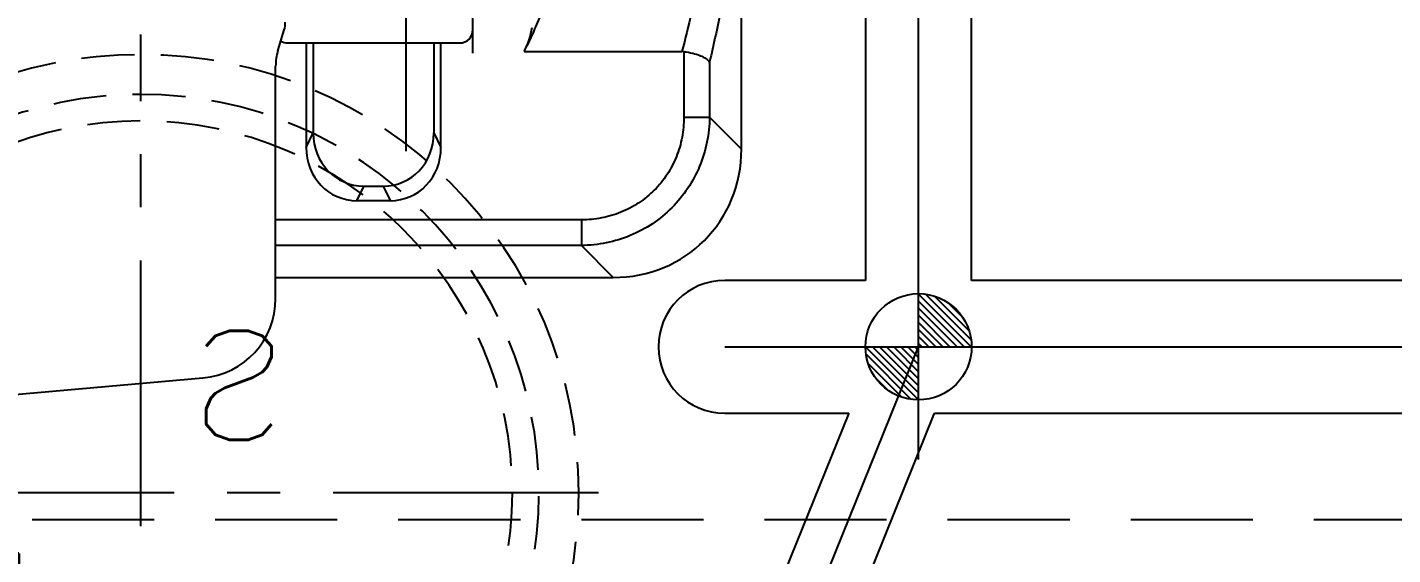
# Model space of a CAD drawing. Header units: millimetres. Extents: x 23075 to 24509, y -21593 to -20579.
# Drawn here: x 23694.9 to 23746.3, y -20842.2 to -20822.4 of the extents above; entities that cross this region are included whole.
import ezdxf

# ---------------------------------------------------------------- set-up
doc = ezdxf.new("R2010")
doc.units = ezdxf.units.MM
doc.header["$LTSCALE"] = 8
for name, pattern in [('CENTER', [2, 1.25, -0.25, 0.25, -0.25]), ('CENTER2', [1.125, 0.75, -0.125, 0.125, -0.125]), ('HIDDEN', [0.375, 0.25, -0.125])]:
    doc.linetypes.add(name, pattern=pattern)
for name, color, linetype in [('Cav-cor', 30, 'Continuous'), ('CL', 1, 'Continuous'), ('PIN', 5, 'Continuous'), ('SLIDE', 6, 'Continuous'), ('SP', 3, 'Continuous'), ('WT', 4, 'Continuous')]:
    doc.layers.add(name, color=color, linetype=linetype)
doc.styles.get("Standard").update_dxf_attribs({"font": 'txt.shx', "width": 0.8, "bigfont": 'chineset.shx'})

# ---------------------------------------------------------------- blocks, each defined once
blk = doc.blocks.new('20160826.095208')
at = {"layer": 'SP', "linetype": 'CENTER'}
for p, q in [((0, -17.25), (0, 17.25)), ((-17.25, 0), (17.25, 0))]:
    blk.add_line(p, q, dxfattribs=at)
at = {"layer": 'SP', "linetype": 'HIDDEN'}
for radius in [16.5, 15, 14]:
    blk.add_circle((0, 0), radius, dxfattribs=at)
at = {"layer": 'SP'}
for s, p in [('S', (-5.456, 1.995)), ('P', (3.888, -6.392))]:
    blk.add_text(s, height=4.111, dxfattribs=at).set_placement(p)
at = {"layer": 'SP', "color": 6, "insert": (-1.275, -8.844), "char_height": 3.2812, "attachment_point": 5}
blk.add_mtext('Ø30.00', dxfattribs=at)

msp = doc.modelspace()

# ---------------------------------------------------------------- hatches: boundary and pattern name
at = {"layer": 'PIN', "linetype": 'Continuous'}
h = msp.add_hatch(dxfattribs=at)
h.set_pattern_fill('ANSI31', color=141, scale=1.5, angle=90, style=0)
h.set_pattern_definition([(135, (23933.74228, -20848.6248), (-0.13258252, -0.13258252), [])])
h.paths.add_polyline_path([(23728.46, -20834.385), (23726.46, -20834.385, 0.414214), (23728.46, -20836.385)])
h.paths.add_polyline_path([(23728.46, -20832.385), (23728.46, -20834.385), (23730.46, -20834.385, 0.414214)])

# ---------------------------------------------------------------- linework, layer by layer
at = {"layer": 'Cav-cor', "color": 241}
for p, q in [((23728.46, -20834.385), (23728.46, -20804.885)), ((23730.46, -20831.885), (23730.46, -20810.885)), ((23726.46, -20811.385), (23726.46, -20831.885)), ((23721.786, -20826.945), (23721.786, -20814.823)), ((23711.669, -20822.448), (23711.669, -20819.433)), ((23704.32, -20823.243), (23704.556, -20822.459)), ((23704.684, -20822.95), (23711.166, -20822.95)), ((23705.388, -20822.95), (23705.388, -20826.883)), ((23705.654, -20822.95), (23705.654, -20826.334)), ((23710.197, -20822.95), (23710.197, -20826.334)), ((23710.463, -20826.883), (23710.463, -20822.95)), ((23713.6, -20823.275), (23719.545, -20823.275)), ((23719.619, -20823.279), (23719.619, -20825.744)), ((23720.585, -20823.66), (23720.585, -20825.744)), ((23719.619, -20825.744), (23720.585, -20825.744)), ((23720.585, -20825.744), (23721.786, -20826.945)), ((23705.388, -20826.883), (23705.654, -20826.334)), ((23710.197, -20826.334), (23710.463, -20826.883)), ((23707.298, -20828.885), (23707.564, -20828.336)), ((23707.564, -20828.336), (23708.287, -20828.336)), ((23708.287, -20828.336), (23708.553, -20828.885)), ((23707.298, -20828.885), (23708.553, -20828.885)), ((23715.755, -20829.607), (23704.235, -20829.607)), ((23715.755, -20829.607), (23715.755, -20830.573)), ((23715.755, -20830.573), (23704.235, -20830.573)), ((23715.755, -20830.573), (23716.957, -20831.775)), ((23704.235, -20831.775), (23716.957, -20831.775)), ((23726.46, -20831.885), (23721.156, -20831.885)), ((23769.156, -20831.885), (23730.46, -20831.885)), ((23721.156, -20834.385), (23830.156, -20834.385)), ((23722.952, -20847.984), (23728.46, -20834.385)), ((23721.156, -20836.885), (23725.829, -20836.885)), ((23725.829, -20836.885), (23721.562, -20847.421)), ((23724.342, -20848.547), (23729.066, -20836.885)), ((23729.066, -20836.885), (23769.156, -20836.885))]:
    msp.add_line(p, q, dxfattribs=at)
for centre, radius, start, end in [((23703.599, -20822.17), 1, 343.2364, 0), ((23711.166, -20822.448), 0.502, 270, 0), ((23710.889, -20821.89), 3.044, 332.9302, 351.0663), ((23699.42, -20815.971), 15.95, 332.7465, 336.1327), ((23706.235, -20823.82), 2, 163.2364, 180), ((23704.684, -20822.448), 0.502, 239.4786, 270), ((23719.545, -20823.977), 0.701, 83.9657, 90.0146), ((23721.156, -20834.385), 2.5, 90, 270)]:
    msp.add_arc(centre, radius, start, end, dxfattribs=at)
for centre, major_axis, ratio, start_param, end_param in [((23707.684, -20826.208), (-0.941, -1.942), 0.927053, -1.089253, 0.422118), ((23708.166, -20826.208), (-0.941, 1.942), 0.927053, 2.719475, 4.230845), ((23707.419, -20826.757), (0.941, 1.942), 0.927053, -4.230845, -2.719475), ((23708.432, -20826.757), (-0.941, 1.942), 0.927053, -3.56371, -2.05234), ((23716.61, -20826.599), (3.781, -3.781), 0.935113, -0.751879, 0.751879)]:
    msp.add_ellipse(centre, major_axis=major_axis, ratio=ratio, start_param=start_param, end_param=end_param, dxfattribs=at)
for points, knots in [([(23721.019, -20809.776), (23721.018, -20810.395), (23720.989, -20811.623), (23720.892, -20813.454), (23720.782, -20815.261), (23720.641, -20817.029), (23720.444, -20818.733), (23720.122, -20820.817), (23719.802, -20822.32), (23719.544, -20823.275)], [0, 0, 0, 0, 0.136238, 0.27082, 0.404072, 0.535231, 0.661809, 0.782064, 1, 1, 1, 1]), ([(23721.786, -20814.823), (23721.736, -20815.633), (23721.652, -20816.836), (23721.493, -20818.417), (23721.352, -20819.555), (23721.19, -20820.651), (23721.01, -20821.701), (23720.81, -20822.7), (23720.662, -20823.346), (23720.585, -20823.66)], [0, 0, 0, 0, 0.272636, 0.405095, 0.533637, 0.657824, 0.777306, 0.891432, 1, 1, 1, 1]), ([(23714.006, -20822.425), (23714.057, -20822.311), (23714.259, -20821.843), (23714.441, -20821.366), (23714.569, -20821.003)], [0, 0, 0, 0, 0.24454, 1, 1, 1, 1]), ([(23719.619, -20823.279), (23719.73, -20823.291), (23719.941, -20823.327), (23720.223, -20823.415), (23720.418, -20823.511), (23720.53, -20823.6), (23720.57, -20823.646), (23720.585, -20823.669)], [0, 0, 0, 0, 0.315743, 0.599394, 0.829926, 0.922468, 1, 1, 1, 1]), ([(23719.619, -20825.744), (23719.619, -20825.997), (23719.572, -20826.505), (23719.358, -20827.239), (23719.004, -20827.916), (23718.521, -20828.509), (23717.928, -20828.992), (23717.25, -20829.347), (23716.516, -20829.561), (23716.008, -20829.607), (23715.755, -20829.607)], [0, 0, 0, 0, 0.125013, 0.250012, 0.375009, 0.5, 0.624991, 0.749989, 0.874987, 1, 1, 1, 1]), ([(23720.585, -20825.744), (23720.581, -20826.059), (23720.514, -20826.689), (23720.237, -20827.599), (23719.789, -20828.438), (23719.186, -20829.174), (23718.45, -20829.778), (23717.61, -20830.225), (23716.701, -20830.503), (23716.07, -20830.569), (23715.755, -20830.573)], [0, 0, 0, 0, 0.124948, 0.249933, 0.374958, 0.5, 0.625042, 0.750067, 0.875053, 1, 1, 1, 1])]:
    msp.add_open_spline(points, degree=3, knots=knots, dxfattribs=at)
at = {"layer": 'CL', "color": 6, "linetype": 'CENTER'}
msp.add_line((23709.156, -20827.017), (23709.156, -20792.753), dxfattribs=at)
at = {"layer": 'PIN', "color": 181, "linetype": 'CENTER2'}
msp.add_line((23711.669, -20823.34), (23711.669, -20818.54), dxfattribs=at)
at = {"layer": 'PIN', "color": 141, "linetype": 'CENTER2'}
for p, q in [((23728.46, -20838.63), (23728.46, -20830.14)), ((23724.215, -20834.385), (23732.706, -20834.385))]:
    msp.add_line(p, q, dxfattribs=at)
at = {"layer": 'PIN', "color": 141, "linetype": 'Continuous'}
msp.add_circle((23728.46, -20834.385), 2, dxfattribs=at)
at = {"layer": 'SLIDE'}
for p, q in [((23704.235, -20832.567), (23704.235, -20823.82)), ((23672.156, -20838.122), (23701.496, -20835.555))]:
    msp.add_line(p, q, dxfattribs=at)
msp.add_arc((23701.235, -20832.567), 3, 275, 0, dxfattribs=at)
at = {"layer": 'WT', "color": 125, "linetype": 'HIDDEN', "ltscale": 2.3}
msp.add_line((23688.156, -20840.885), (23757.156, -20840.885), dxfattribs=at)

# ---------------------------------------------------------------- block references
at = {"layer": 'SP', "xscale": -1}
msp.add_blockref('20160826.095208', (23699.156, -20839.885), dxfattribs=at)

doc.saveas('drawing.dxf')
